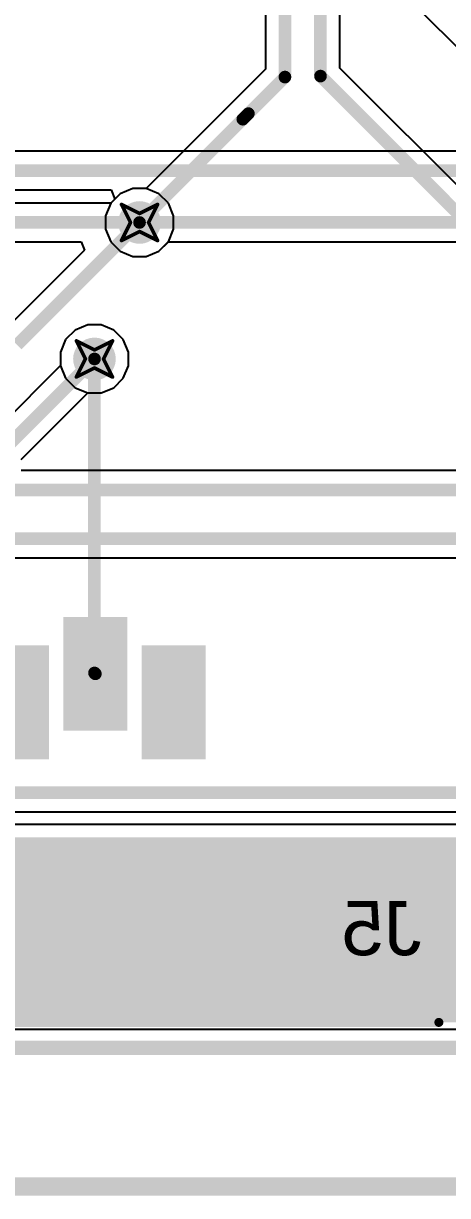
# Model space of a CAD drawing. Header units: inches. Extents: x -3 to 488, y -11 to 93.
# Drawn here: x 99.86 to 105.82, y -9.56 to 6.92 of the extents above; entities that cross this region are included whole.
import ezdxf

# ---------------------------------------------------------------- set-up
doc = ezdxf.new("R2010")
doc.units = ezdxf.units.IN
for name, color, linetype in [('Board Cutout', 216, 'Continuous'), ('Bottom Layer', 5, 'Continuous'), ('Bottom Overlay', 54, 'Continuous'), ('Dimension', 6, 'Continuous'), ('Drill Drawing', 1, 'Continuous'), ('Layer 1', 16, 'Continuous'), ('Layer 2', 76, 'Continuous'), ('Top Layer', 1, 'Continuous'), ('Top Overlay', 2, 'Continuous'), ('Top Paste', 8, 'Continuous'), ('Top Solder', 216, 'Continuous'), ('Via Holes', 16, 'Continuous')]:
    doc.layers.add(name, color=color, linetype=linetype)
doc.styles.add('Arial', font='', dxfattribs={"height": 0.2})
doc.styles.get('Arial').set_extended_font_data('Arial')

msp = doc.modelspace()

# ---------------------------------------------------------------- hatches: boundary and pattern name
at = {"layer": 'Bottom Layer'}
h = msp.add_hatch(color=5, dxfattribs=at)
edge = h.paths.add_edge_path()
edge.add_arc((101.494, 4.122), 0.3, 0, 360)
h = msp.add_hatch(color=5, dxfattribs=at)
edge = h.paths.add_edge_path()
edge.add_arc((100.86, 2.204), 0.3, 0, 360)
at = {"layer": 'Layer 1'}
h = msp.add_hatch(color=16, dxfattribs=at)
edge = h.paths.add_edge_path()
edge.add_arc((101.494, 4.122), 0.3, 0, 360)
h = msp.add_hatch(color=16, dxfattribs=at)
edge = h.paths.add_edge_path()
edge.add_arc((100.86, 2.204), 0.3, 0, 360)
at = {"layer": 'Layer 2'}
h = msp.add_hatch(color=76, dxfattribs=at)
edge = h.paths.add_edge_path()
edge.add_arc((101.494, 4.122), 0.3, 0, 360)
h = msp.add_hatch(color=76, dxfattribs=at)
edge = h.paths.add_edge_path()
edge.add_arc((100.86, 2.204), 0.3, 0, 360)
at = {"layer": 'Top Layer'}
h = msp.add_hatch(color=1, dxfattribs=at)
edge = h.paths.add_edge_path()
edge.add_arc((101.494, 4.122), 0.3, 0, 360)
h = msp.add_hatch(color=1, dxfattribs=at)
edge = h.paths.add_edge_path()
edge.add_arc((100.86, 2.204), 0.3, 0, 360)
for points in [[(100.472, -1.472), (101.272, -1.472), (101.272, -2.972), (100.472, -2.972)], [(99.372, -1.872), (100.172, -1.872), (100.172, -3.372), (99.372, -3.372)], [(101.572, -1.872), (102.372, -1.872), (102.372, -3.372), (101.572, -3.372)], [(92.782, -7.122), (107.332, -7.122), (107.332, -4.522), (92.782, -4.522)]]:
    msp.add_hatch(color=1, dxfattribs=at).paths.add_polyline_path(points)
at = {"layer": 'Top Paste'}
for points in [[(100.472, -1.472), (101.272, -1.472), (101.272, -2.972), (100.472, -2.972)], [(99.372, -1.872), (100.172, -1.872), (100.172, -3.372), (99.372, -3.372)], [(101.572, -1.872), (102.372, -1.872), (102.372, -3.372), (101.572, -3.372)]]:
    msp.add_hatch(color=8, dxfattribs=at).paths.add_polyline_path(points)
at = {"layer": 'Top Solder'}
for points in [[(100.422, -1.422), (101.322, -1.422), (101.322, -3.022), (100.422, -3.022)], [(99.322, -1.822), (100.222, -1.822), (100.222, -3.422), (99.322, -3.422)], [(101.522, -1.822), (102.422, -1.822), (102.422, -3.422), (101.522, -3.422)]]:
    msp.add_hatch(color=216, dxfattribs=at).paths.add_polyline_path(points)
at = {"layer": 'Via Holes'}
h = msp.add_hatch(color=7, dxfattribs=at)
edge = h.paths.add_edge_path()
edge.add_arc((101.494, 4.122), 0.15, 0, 360)
h = msp.add_hatch(color=7, dxfattribs=at)
edge = h.paths.add_edge_path()
edge.add_arc((100.86, 2.204), 0.15, 0, 360)

# ---------------------------------------------------------------- linework, layer by layer
at = {"layer": 'Board Cutout'}
msp.add_lwpolyline([(62.09, -7.48, 0.2, 0.2, 0), (122.978, -7.48, 0.2, 0.2, 0)], format="xyseb", dxfattribs=at)
at = {"layer": 'Bottom Layer'}
for p, q in [((101.223, 4.527), (101.089, 4.393)), ((101.399, 4.6), (101.223, 4.527)), ((101.589, 4.6), (101.399, 4.6)), ((101.764, 4.527), (101.589, 4.6)), ((101.899, 4.393), (101.764, 4.527)), ((101.089, 4.393), (101.016, 4.217)), ((101.971, 4.217), (101.899, 4.393)), ((101.016, 4.217), (101.016, 4.027)), ((101.971, 4.027), (101.971, 4.217)), ((101.016, 4.027), (101.089, 3.851)), ((101.899, 3.851), (101.971, 4.027)), ((101.089, 3.851), (101.223, 3.717)), ((101.764, 3.717), (101.899, 3.851)), ((101.223, 3.717), (101.399, 3.644)), ((101.399, 3.644), (101.589, 3.644)), ((101.589, 3.644), (101.764, 3.717)), ((100.765, 2.682), (100.589, 2.609)), ((100.955, 2.682), (100.765, 2.682)), ((101.131, 2.609), (100.955, 2.682)), ((100.455, 2.475), (100.382, 2.299)), ((100.589, 2.609), (100.455, 2.475)), ((101.265, 2.475), (101.131, 2.609)), ((101.338, 2.299), (101.265, 2.475)), ((100.382, 2.299), (100.382, 2.109)), ((101.338, 2.109), (101.338, 2.299)), ((100.382, 2.109), (100.455, 1.933)), ((101.265, 1.933), (101.338, 2.109)), ((100.455, 1.933), (100.589, 1.799)), ((101.131, 1.799), (101.265, 1.933)), ((100.589, 1.799), (100.765, 1.726)), ((100.765, 1.726), (100.955, 1.726)), ((100.955, 1.726), (101.131, 1.799)), ((106.931, -7.221), (62.09, -7.221))]:
    msp.add_line(p, q, dxfattribs=at)
at = {"layer": 'Dimension'}
msp.add_lwpolyline([(67.831, -9.429, 0.254, 0.254, 0), (124.998, -9.429, 0.254, 0.254, 0)], format="xyseb", dxfattribs=at)
at = {"layer": 'Drill Drawing'}
for points in [[(101.24, 4.376, 0.0508, 0.0508, 0), (101.494, 4.249, 0.0508, 0.0508, 0)], [(101.24, 4.376, 0.0508, 0.0508, 0), (101.367, 4.122, 0.0508, 0.0508, 0)], [(101.494, 4.249, 0.0508, 0.0508, 0), (101.748, 4.376, 0.0508, 0.0508, 0)], [(101.621, 4.122, 0.0508, 0.0508, 0), (101.748, 4.376, 0.0508, 0.0508, 0)], [(101.24, 3.868, 0.0508, 0.0508, 0), (101.367, 4.122, 0.0508, 0.0508, 0)], [(101.621, 4.122, 0.0508, 0.0508, 0), (101.748, 3.868, 0.0508, 0.0508, 0)], [(101.24, 3.868, 0.0508, 0.0508, 0), (101.494, 3.995, 0.0508, 0.0508, 0)], [(101.494, 3.995, 0.0508, 0.0508, 0), (101.748, 3.868, 0.0508, 0.0508, 0)], [(100.606, 2.458, 0.0508, 0.0508, 0), (100.86, 2.331, 0.0508, 0.0508, 0)], [(100.606, 2.458, 0.0508, 0.0508, 0), (100.733, 2.204, 0.0508, 0.0508, 0)], [(100.86, 2.331, 0.0508, 0.0508, 0), (101.114, 2.458, 0.0508, 0.0508, 0)], [(100.987, 2.204, 0.0508, 0.0508, 0), (101.114, 2.458, 0.0508, 0.0508, 0)], [(100.606, 1.95, 0.0508, 0.0508, 0), (100.733, 2.204, 0.0508, 0.0508, 0)], [(100.987, 2.204, 0.0508, 0.0508, 0), (101.114, 1.95, 0.0508, 0.0508, 0)], [(100.606, 1.95, 0.0508, 0.0508, 0), (100.86, 2.077, 0.0508, 0.0508, 0)], [(100.86, 2.077, 0.0508, 0.0508, 0), (101.114, 1.95, 0.0508, 0.0508, 0)]]:
    msp.add_lwpolyline(points, format="xyseb", dxfattribs=at)
for points in [[(101.227, 4.376, 0.0254, 0.0254, 1), (101.252, 4.376, 0.0254, 0.0254, 1)], [(101.227, 4.376, 0.0254, 0.0254, 1), (101.252, 4.376, 0.0254, 0.0254, 1)], [(101.735, 4.376, 0.0254, 0.0254, 1), (101.76, 4.376, 0.0254, 0.0254, 1)], [(101.735, 4.376, 0.0254, 0.0254, 1), (101.76, 4.376, 0.0254, 0.0254, 1)], [(101.354, 4.122, 0.0254, 0.0254, 1), (101.379, 4.122, 0.0254, 0.0254, 1)], [(101.354, 4.122, 0.0254, 0.0254, 1), (101.379, 4.122, 0.0254, 0.0254, 1)], [(101.481, 4.249, 0.0254, 0.0254, 1), (101.506, 4.249, 0.0254, 0.0254, 1)], [(101.481, 4.249, 0.0254, 0.0254, 1), (101.506, 4.249, 0.0254, 0.0254, 1)], [(101.608, 4.122, 0.0254, 0.0254, 1), (101.633, 4.122, 0.0254, 0.0254, 1)], [(101.608, 4.122, 0.0254, 0.0254, 1), (101.633, 4.122, 0.0254, 0.0254, 1)], [(101.481, 3.995, 0.0254, 0.0254, 1), (101.506, 3.995, 0.0254, 0.0254, 1)], [(101.481, 3.995, 0.0254, 0.0254, 1), (101.506, 3.995, 0.0254, 0.0254, 1)], [(101.227, 3.868, 0.0254, 0.0254, 1), (101.252, 3.868, 0.0254, 0.0254, 1)], [(101.227, 3.868, 0.0254, 0.0254, 1), (101.252, 3.868, 0.0254, 0.0254, 1)], [(101.735, 3.868, 0.0254, 0.0254, 1), (101.76, 3.868, 0.0254, 0.0254, 1)], [(101.735, 3.868, 0.0254, 0.0254, 1), (101.76, 3.868, 0.0254, 0.0254, 1)], [(100.593, 2.458, 0.0254, 0.0254, 1), (100.619, 2.458, 0.0254, 0.0254, 1)], [(100.593, 2.458, 0.0254, 0.0254, 1), (100.619, 2.458, 0.0254, 0.0254, 1)], [(101.101, 2.458, 0.0254, 0.0254, 1), (101.127, 2.458, 0.0254, 0.0254, 1)], [(101.101, 2.458, 0.0254, 0.0254, 1), (101.127, 2.458, 0.0254, 0.0254, 1)], [(100.847, 2.331, 0.0254, 0.0254, 1), (100.873, 2.331, 0.0254, 0.0254, 1)], [(100.847, 2.331, 0.0254, 0.0254, 1), (100.873, 2.331, 0.0254, 0.0254, 1)], [(100.72, 2.204, 0.0254, 0.0254, 1), (100.746, 2.204, 0.0254, 0.0254, 1)], [(100.72, 2.204, 0.0254, 0.0254, 1), (100.746, 2.204, 0.0254, 0.0254, 1)], [(100.974, 2.204, 0.0254, 0.0254, 1), (101, 2.204, 0.0254, 0.0254, 1)], [(100.974, 2.204, 0.0254, 0.0254, 1), (101, 2.204, 0.0254, 0.0254, 1)], [(100.847, 2.077, 0.0254, 0.0254, 1), (100.873, 2.077, 0.0254, 0.0254, 1)], [(100.847, 2.077, 0.0254, 0.0254, 1), (100.873, 2.077, 0.0254, 0.0254, 1)], [(100.593, 1.95, 0.0254, 0.0254, 1), (100.619, 1.95, 0.0254, 0.0254, 1)], [(100.593, 1.95, 0.0254, 0.0254, 1), (100.619, 1.95, 0.0254, 0.0254, 1)], [(101.101, 1.95, 0.0254, 0.0254, 1), (101.127, 1.95, 0.0254, 0.0254, 1)], [(101.101, 1.95, 0.0254, 0.0254, 1), (101.127, 1.95, 0.0254, 0.0254, 1)]]:
    msp.add_lwpolyline(points, format="xyseb", close=True, dxfattribs=at)
at = {"layer": 'Layer 1'}
for p, q in [((109.961, 5.123), (65.748, 5.123)), ((65.636, 4.579), (101.096, 4.579)), ((101.148, 4.452), (101.089, 4.393)), ((101.096, 4.579), (101.148, 4.452)), ((101.089, 4.393), (101.016, 4.217)), ((101.016, 4.217), (101.016, 4.027)), ((101.016, 4.027), (101.089, 3.851)), ((101.089, 3.851), (101.223, 3.717)), ((101.764, 3.717), (101.897, 3.85)), ((101.897, 3.85), (114.502, 3.85)), ((101.223, 3.717), (101.399, 3.644)), ((101.399, 3.644), (101.589, 3.644)), ((101.589, 3.644), (101.764, 3.717)), ((100.765, 2.682), (100.589, 2.609)), ((100.955, 2.682), (100.765, 2.682)), ((101.131, 2.609), (100.955, 2.682)), ((100.455, 2.475), (100.382, 2.299)), ((100.589, 2.609), (100.455, 2.475)), ((101.265, 2.475), (101.131, 2.609)), ((101.338, 2.299), (101.265, 2.475)), ((100.382, 2.299), (100.382, 2.111)), ((101.338, 2.109), (101.338, 2.299)), ((100.382, 2.111), (99.525, 1.254)), ((101.265, 1.933), (101.338, 2.109)), ((101.131, 1.799), (101.265, 1.933)), ((99.83, 0.79), (100.767, 1.726)), ((100.767, 1.726), (100.955, 1.726)), ((100.955, 1.726), (101.131, 1.799)), ((110.119, 0.635), (99.828, 0.635)), ((86.147, -0.594), (115.62, -0.594)), ((122.978, -7.221), (62.09, -7.221))]:
    msp.add_line(p, q, dxfattribs=at)
for points in [[(65.636, 4.851, 0.178, 0.178, 0), (120.472, 4.851, 0.178, 0.178, 0)], [(101.494, 4.122, 0.178, 0.178, 0), (114.906, 4.122, 0.178, 0.178, 0)], [(99.638, 0.982, 0.178, 0.178, 0), (100.86, 2.204, 0.178, 0.178, 0)], [(96.035, 0.363, 0.178, 0.178, 0), (110.472, 0.363, 0.178, 0.178, 0)], [(68.57, -0.322, 0.178, 0.178, 0), (116.024, -0.322, 0.178, 0.178, 0)]]:
    msp.add_lwpolyline(points, format="xyseb", dxfattribs=at)
for points in [[(101.449, 4.122, 0.0889, 0.0889, 1), (101.538, 4.122, 0.0889, 0.0889, 1)], [(100.816, 2.204, 0.0889, 0.0889, 1), (100.905, 2.204, 0.0889, 0.0889, 1)]]:
    msp.add_lwpolyline(points, format="xyseb", close=True, dxfattribs=at)
at = {"layer": 'Layer 2'}
for p, q in [((101.223, 4.527), (101.089, 4.393)), ((101.399, 4.6), (101.223, 4.527)), ((101.589, 4.6), (101.399, 4.6)), ((101.764, 4.527), (101.589, 4.6)), ((101.899, 4.393), (101.764, 4.527)), ((101.089, 4.393), (101.016, 4.217)), ((101.971, 4.217), (101.899, 4.393)), ((101.016, 4.217), (101.016, 4.027)), ((101.971, 4.027), (101.971, 4.217)), ((101.016, 4.027), (101.089, 3.851)), ((101.899, 3.851), (101.971, 4.027)), ((101.089, 3.851), (101.223, 3.717)), ((101.764, 3.717), (101.899, 3.851)), ((101.223, 3.717), (101.399, 3.644)), ((101.399, 3.644), (101.589, 3.644)), ((101.589, 3.644), (101.764, 3.717)), ((100.765, 2.682), (100.589, 2.609)), ((100.955, 2.682), (100.765, 2.682)), ((101.131, 2.609), (100.955, 2.682)), ((100.455, 2.475), (100.382, 2.299)), ((100.589, 2.609), (100.455, 2.475)), ((101.265, 2.475), (101.131, 2.609)), ((101.338, 2.299), (101.265, 2.475)), ((100.382, 2.299), (100.382, 2.109)), ((101.338, 2.109), (101.338, 2.299)), ((100.382, 2.109), (100.455, 1.933)), ((101.265, 1.933), (101.338, 2.109)), ((100.455, 1.933), (100.589, 1.799)), ((101.131, 1.799), (101.265, 1.933)), ((100.589, 1.799), (100.765, 1.726)), ((100.765, 1.726), (100.955, 1.726)), ((100.955, 1.726), (101.131, 1.799)), ((122.978, -7.221), (62.09, -7.221))]:
    msp.add_line(p, q, dxfattribs=at)
at = {"layer": 'Top Layer'}
for p, q in [((103.266, 12.801), (103.266, 6.279)), ((104.436, 8.108), (106.684, 5.861)), ((104.309, 6.293), (104.309, 8.056)), ((103.266, 6.279), (102.832, 5.845)), ((109.967, 0.635), (104.309, 6.293)), ((102.832, 5.845), (101.587, 4.6)), ((101.223, 4.527), (101.09, 4.394)), ((101.399, 4.6), (101.223, 4.527)), ((101.587, 4.6), (101.399, 4.6)), ((101.09, 4.394), (58.688, 4.394)), ((85.621, 3.85), (100.671, 3.85)), ((100.671, 3.85), (100.72, 3.733)), ((100.72, 3.733), (99.58, 2.593)), ((97.892, -4.164), (112.485, -4.164)), ((107.332, -4.341), (92.782, -4.341))]:
    msp.add_line(p, q, dxfattribs=at)
for points in [[(103.537, 6.166, 0.178, 0.178, 0), (103.537, 13.579, 0.178, 0.178, 0)], [(104.037, 6.18, 0.178, 0.178, 0), (104.037, 13.579, 0.178, 0.178, 0)], [(104.037, 6.18, 0.178, 0.178, 0), (109.854, 0.363, 0.178, 0.178, 0)], [(102.945, 5.574, 0.178, 0.178, 0), (103.537, 6.166, 0.178, 0.178, 0)], [(101.494, 4.122, 0.178, 0.178, 0), (102.945, 5.574, 0.178, 0.178, 0)], [(102.945, 5.574, 0.178, 0.178, 0), (103.024, 5.652, 0.178, 0.178, 0)], [(70.258, 4.122, 0.178, 0.178, 0), (101.494, 4.122, 0.178, 0.178, 0)], [(99.772, 2.401, 0.178, 0.178, 0), (101.494, 4.122, 0.178, 0.178, 0)], [(100.86, -2.21, 0.178, 0.178, 0), (100.86, 2.204, 0.178, 0.178, 0)], [(100.86, -2.21, 0.178, 0.178, 0), (100.872, -2.222, 0.178, 0.178, 0)], [(97.892, -3.892, 0.178, 0.178, 0), (112.485, -3.892, 0.178, 0.178, 0)]]:
    msp.add_lwpolyline(points, format="xyseb", dxfattribs=at)
for points in [[(103.993, 6.18, 0.0889, 0.0889, 1), (104.082, 6.18, 0.0889, 0.0889, 1)], [(103.993, 6.18, 0.0889, 0.0889, 1), (104.082, 6.18, 0.0889, 0.0889, 1)], [(103.493, 6.166, 0.0889, 0.0889, 1), (103.582, 6.166, 0.0889, 0.0889, 1)], [(103.493, 6.166, 0.0889, 0.0889, 1), (103.582, 6.166, 0.0889, 0.0889, 1)], [(102.901, 5.574, 0.0889, 0.0889, 1), (102.99, 5.574, 0.0889, 0.0889, 1)], [(102.901, 5.574, 0.0889, 0.0889, 1), (102.99, 5.574, 0.0889, 0.0889, 1)], [(102.901, 5.574, 0.0889, 0.0889, 1), (102.99, 5.574, 0.0889, 0.0889, 1)], [(102.979, 5.652, 0.0889, 0.0889, 1), (103.068, 5.652, 0.0889, 0.0889, 1)], [(101.449, 4.122, 0.0889, 0.0889, 1), (101.538, 4.122, 0.0889, 0.0889, 1)], [(101.449, 4.122, 0.0889, 0.0889, 1), (101.538, 4.122, 0.0889, 0.0889, 1)], [(101.449, 4.122, 0.0889, 0.0889, 1), (101.538, 4.122, 0.0889, 0.0889, 1)], [(100.816, 2.204, 0.0889, 0.0889, 1), (100.905, 2.204, 0.0889, 0.0889, 1)], [(100.816, -2.21, 0.0889, 0.0889, 1), (100.905, -2.21, 0.0889, 0.0889, 1)], [(100.816, -2.21, 0.0889, 0.0889, 1), (100.905, -2.21, 0.0889, 0.0889, 1)], [(100.828, -2.222, 0.0889, 0.0889, 1), (100.917, -2.222, 0.0889, 0.0889, 1)]]:
    msp.add_lwpolyline(points, format="xyseb", close=True, dxfattribs=at)
at = {"layer": 'Top Overlay'}
msp.add_lwpolyline([(93.161, -7.122, 0.127, 0.127, 0), (105.701, -7.122, 0.127, 0.127, 0)], format="xyseb", dxfattribs=at)
msp.add_lwpolyline([(105.67, -7.122, 0.0635, 0.0635, 1), (105.733, -7.122, 0.0635, 0.0635, 1)], format="xyseb", close=True, dxfattribs=at)

# ---------------------------------------------------------------- texts
at = {"layer": 'Bottom Overlay', "style": 'Arial', "text_generation_flag": 2}
msp.add_text('J5', height=0.762, dxfattribs=at).set_placement((105.457, -6.178))

doc.saveas('drawing.dxf')
